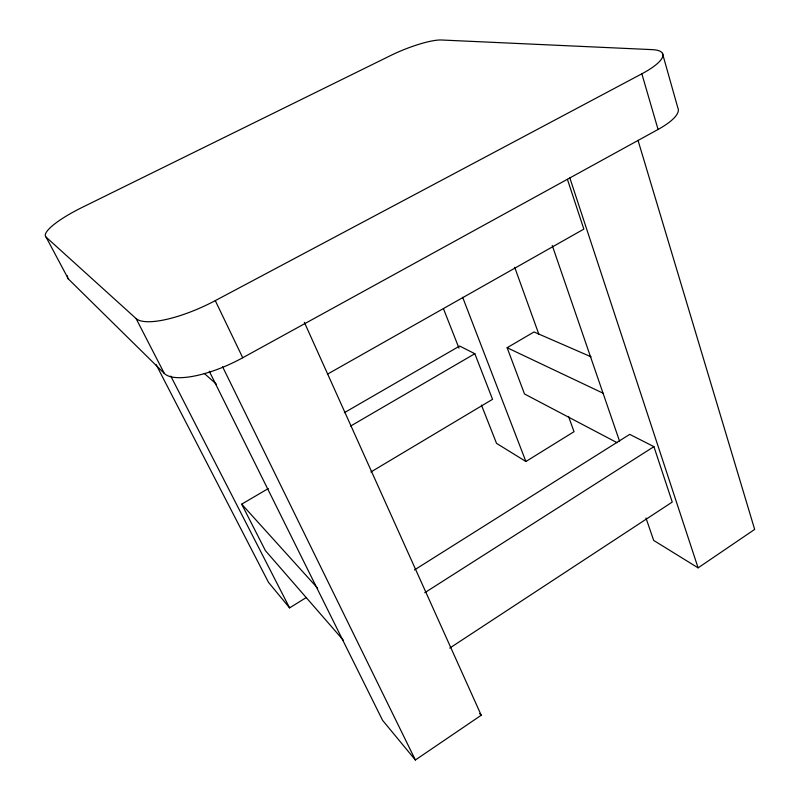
<?xml version="1.0" encoding="UTF-8"?>
<svg xmlns="http://www.w3.org/2000/svg" width="800" height="800" viewBox="0 0 800 800"><rect width="100%" height="100%" fill="white"/><g stroke="black" fill="none" stroke-linecap="round" stroke-linejoin="round"><path stroke-width="1.2" d="M209.29 371.25L382.57 720.32L415.37 760L481.23 715.24L304.35 322.29M645.97 518.01L653.68 540.42L698.1 567.86L754.66 529.42L638.02 140.34M449.75 648.08L672.25 502.07L653.92 446.65L629.74 434.36L414.42 569.96M424.74 592.73L653.92 446.65M156.18 364.68L268.52 582.4L289.59 607.88L306.33 597.51M481.43 405.06L496.53 443.36L525.89 461.5L574.03 431.68L568.52 416.41M370.93 471.97L492.56 399.31L474.83 353.71L459.65 346.03L344.37 412.68M617.13 442.71L524.49 393.96L507.13 347.72L534.02 331.97L591.1 356.82M343.28 640.18L265.41 550.64L241.69 504.16L268.29 488.56M350.63 426.05L474.83 353.71M327.5 374.15L583.85 229.11L567.42 179.34M46.1 237.13L136.08 318.56A67.47 19.79 -24.8 0 0 215.28 300.63L641.85 73.81A54.48 13.95 -19.2 0 0 652.12 49.63L441.53 40A41.05 8.25 -21.6 0 0 390.82 55.45L82.13 207.42A51.27 10.95 -24.8 0 0 46.1 237.13L68.43 279.05L164.35 373.49A66.04 22.26 -25.2 0 0 242.73 357.75L658.06 129.45A53.43 15.76 -18.6 0 0 677.81 107.78L662.45 53.31M507.13 347.72L603.08 393.2M204.3 373.44L216.32 384.12M479.49 713.45L481.23 715.24M241.69 504.16L317.61 588.18M136.08 318.56L164.35 373.49M170.79 376.1L289.59 607.88M222.6 366.79L415.37 760M215.28 300.63L242.73 357.75M443.45 308.71L459.01 348.18M462.64 297.25L525.89 461.5M514.69 267.3L538.85 334.23M552.27 245.54L619.61 441.34M569.73 177.59L698.1 567.86M641.85 73.81L658.06 129.45M68.43 279.05A50.46 12.45 -25.1 0 1 67.53 275.87"/></g></svg>
